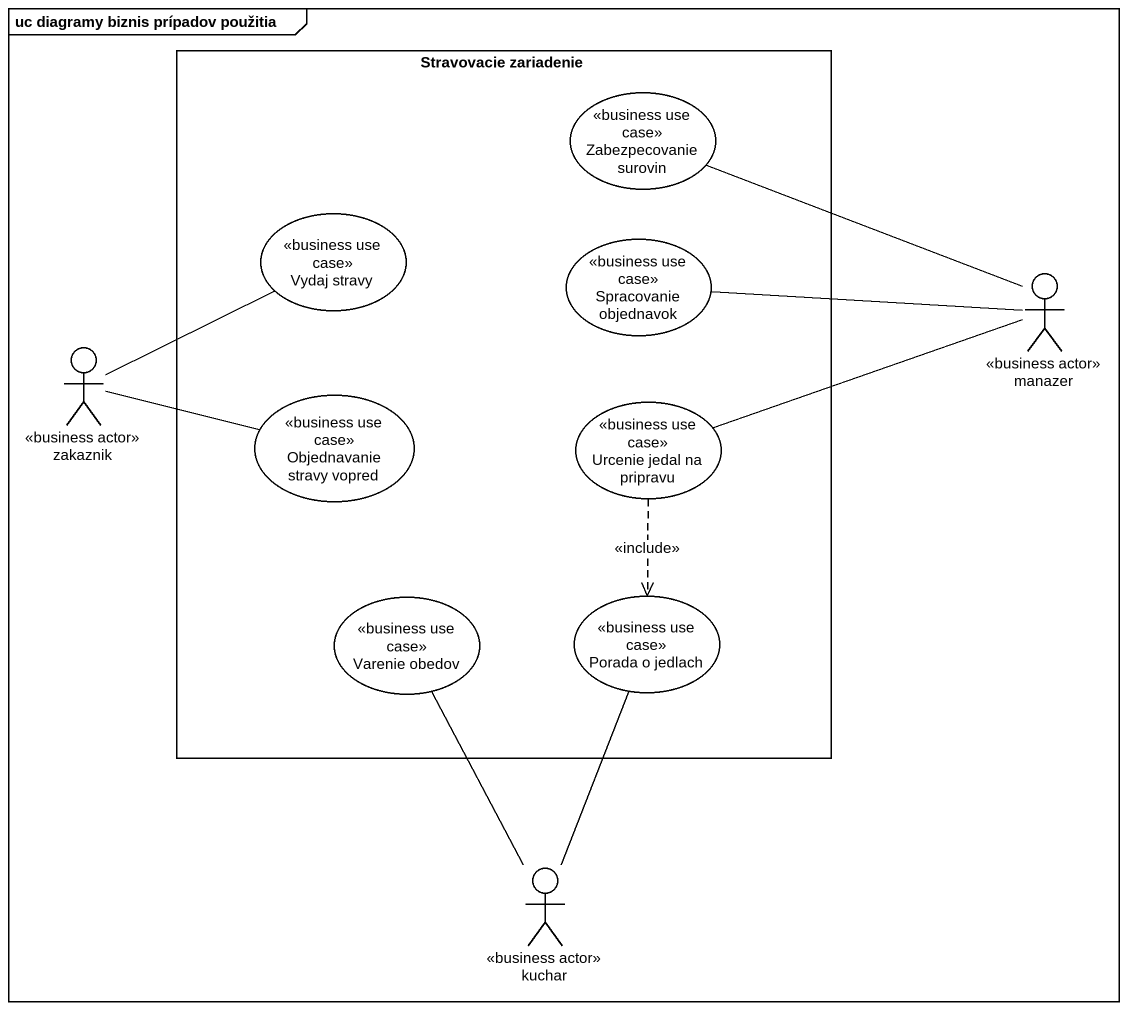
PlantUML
@startuml
mainframe uc diagramy biznis prípadov použitia
rectangle "Stravovacie zariadenie" as Stravovacie_zariadenie {
  usecase "Zabezpecovanie surovin" as Zabezpecovanie_surovin <<business use case>>
  usecase "Vydaj stravy" as Vydaj_stravy <<business use case>>
  usecase "Spracovanie objednavok" as Spracovanie_objednavok <<business use case>>
  usecase "Objednavanie stravy vopred" as Objednavanie_stravy_vopred <<business use case>>
  usecase "Urcenie jedal na pripravu" as Urcenie_jedal_na_pripravu <<business use case>>
  usecase "Varenie obedov" as Varenie_obedov <<business use case>>
  usecase "Porada o jedlach" as Porada_o_jedlach <<business use case>>
}
actor manazer <<business actor>>
actor zakaznik <<business actor>>
actor kuchar <<business actor>>
manazer -left- Zabezpecovanie_surovin
manazer -left- Spracovanie_objednavok
manazer -left- Urcenie_jedal_na_pripravu
zakaznik -right- Vydaj_stravy
zakaznik -right- Objednavanie_stravy_vopred
Urcenie_jedal_na_pripravu ..> Porada_o_jedlach : <<include>>
kuchar -up- Varenie_obedov
kuchar -up- Porada_o_jedlach
@enduml
